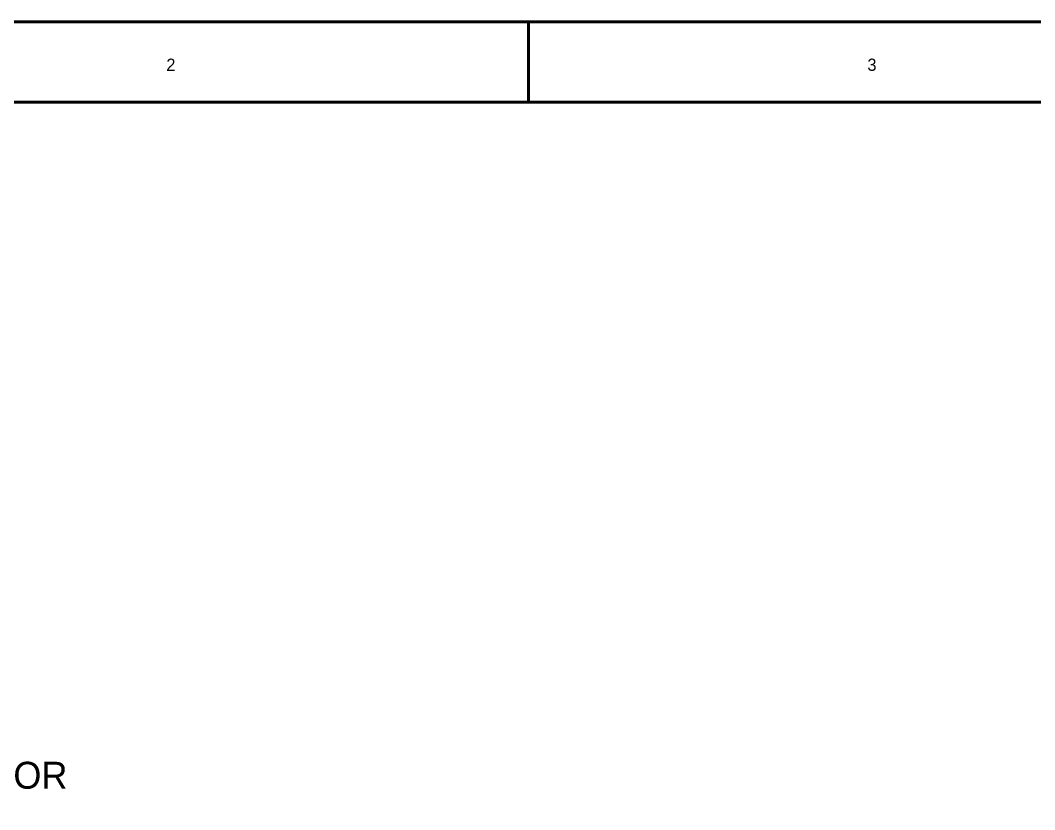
# Model space of a CAD drawing. Header units: inches. Extents: x 0 to 31.5, y 0 to 22.3.
# Drawn here: x 3.348 to 7.149, y 19.345 to 22.306 of the extents above; entities that cross this region are included whole.
import ezdxf

# ---------------------------------------------------------------- set-up
doc = ezdxf.new("R2010")
doc.units = ezdxf.units.IN
doc.header["$MEASUREMENT"] = 0
doc.layers.add('Sheet', color=255, linetype='Continuous')

msp = doc.modelspace()

# ---------------------------------------------------------------- linework, layer by layer
at = {"layer": 'Sheet'}
for points in [[(0.0034, 22.3, 0.0118, 0.0118, 0), (31.4977, 22.3, 0.0118, 0.0118, 0), (31.4977, 0, 0.0118, 0.0118, 0), (0.0034, 0, 0.0118, 0.0118, 0), (0.0034, 22.3, 0.0118, 0.0118, 0)], [(0.0034, 22.3, 0.0039, 0.0039, 0), (0.0034, 0, 0.0039, 0.0039, 0), (31.4977, 0, 0.0039, 0.0039, 0), (31.4977, 22.3, 0.0039, 0.0039, 0), (0.0034, 22.3, 0.0039, 0.0039, 0), (0.0034, 22.3, 0.0039, 0.0039, 0)], [(0.3043, 21.9991, 0.0118, 0.0118, 0), (31.1969, 21.9991, 0.0118, 0.0118, 0), (31.1969, 0.2998, 0.0118, 0.0118, 0), (0.3043, 0.2998, 0.0118, 0.0118, 0), (0.3043, 21.9991, 0.0118, 0.0118, 0)], [(0.3043, 21.9991, 0.0039, 0.0039, 0), (0.3043, 0.2998, 0.0039, 0.0039, 0), (31.1969, 0.2998, 0.0039, 0.0039, 0), (31.1969, 21.9991, 0.0039, 0.0039, 0), (0.3043, 21.9991, 0.0039, 0.0039, 0), (0.3043, 21.9991, 0.0039, 0.0039, 0)]]:
    msp.add_lwpolyline(points, format="xyseb", close=True, dxfattribs=at)
msp.add_lwpolyline([(5.2523, 22.3, 0.0118, 0.0118, 0), (5.2523, 21.9997, 0.0118, 0.0118, 0)], format="xyseb", dxfattribs=at)

# ---------------------------------------------------------------- texts
for s, height, p in [('2', 0.0459, (3.895, 22.1162)), ('3', 0.0459, (6.5223, 22.1162)), ('USB-C CONNECTOR', 0.101071, (2.1955, 19.4241))]:
    msp.add_text(s, height=height, dxfattribs=at).set_placement(p)

doc.saveas('drawing.dxf')
